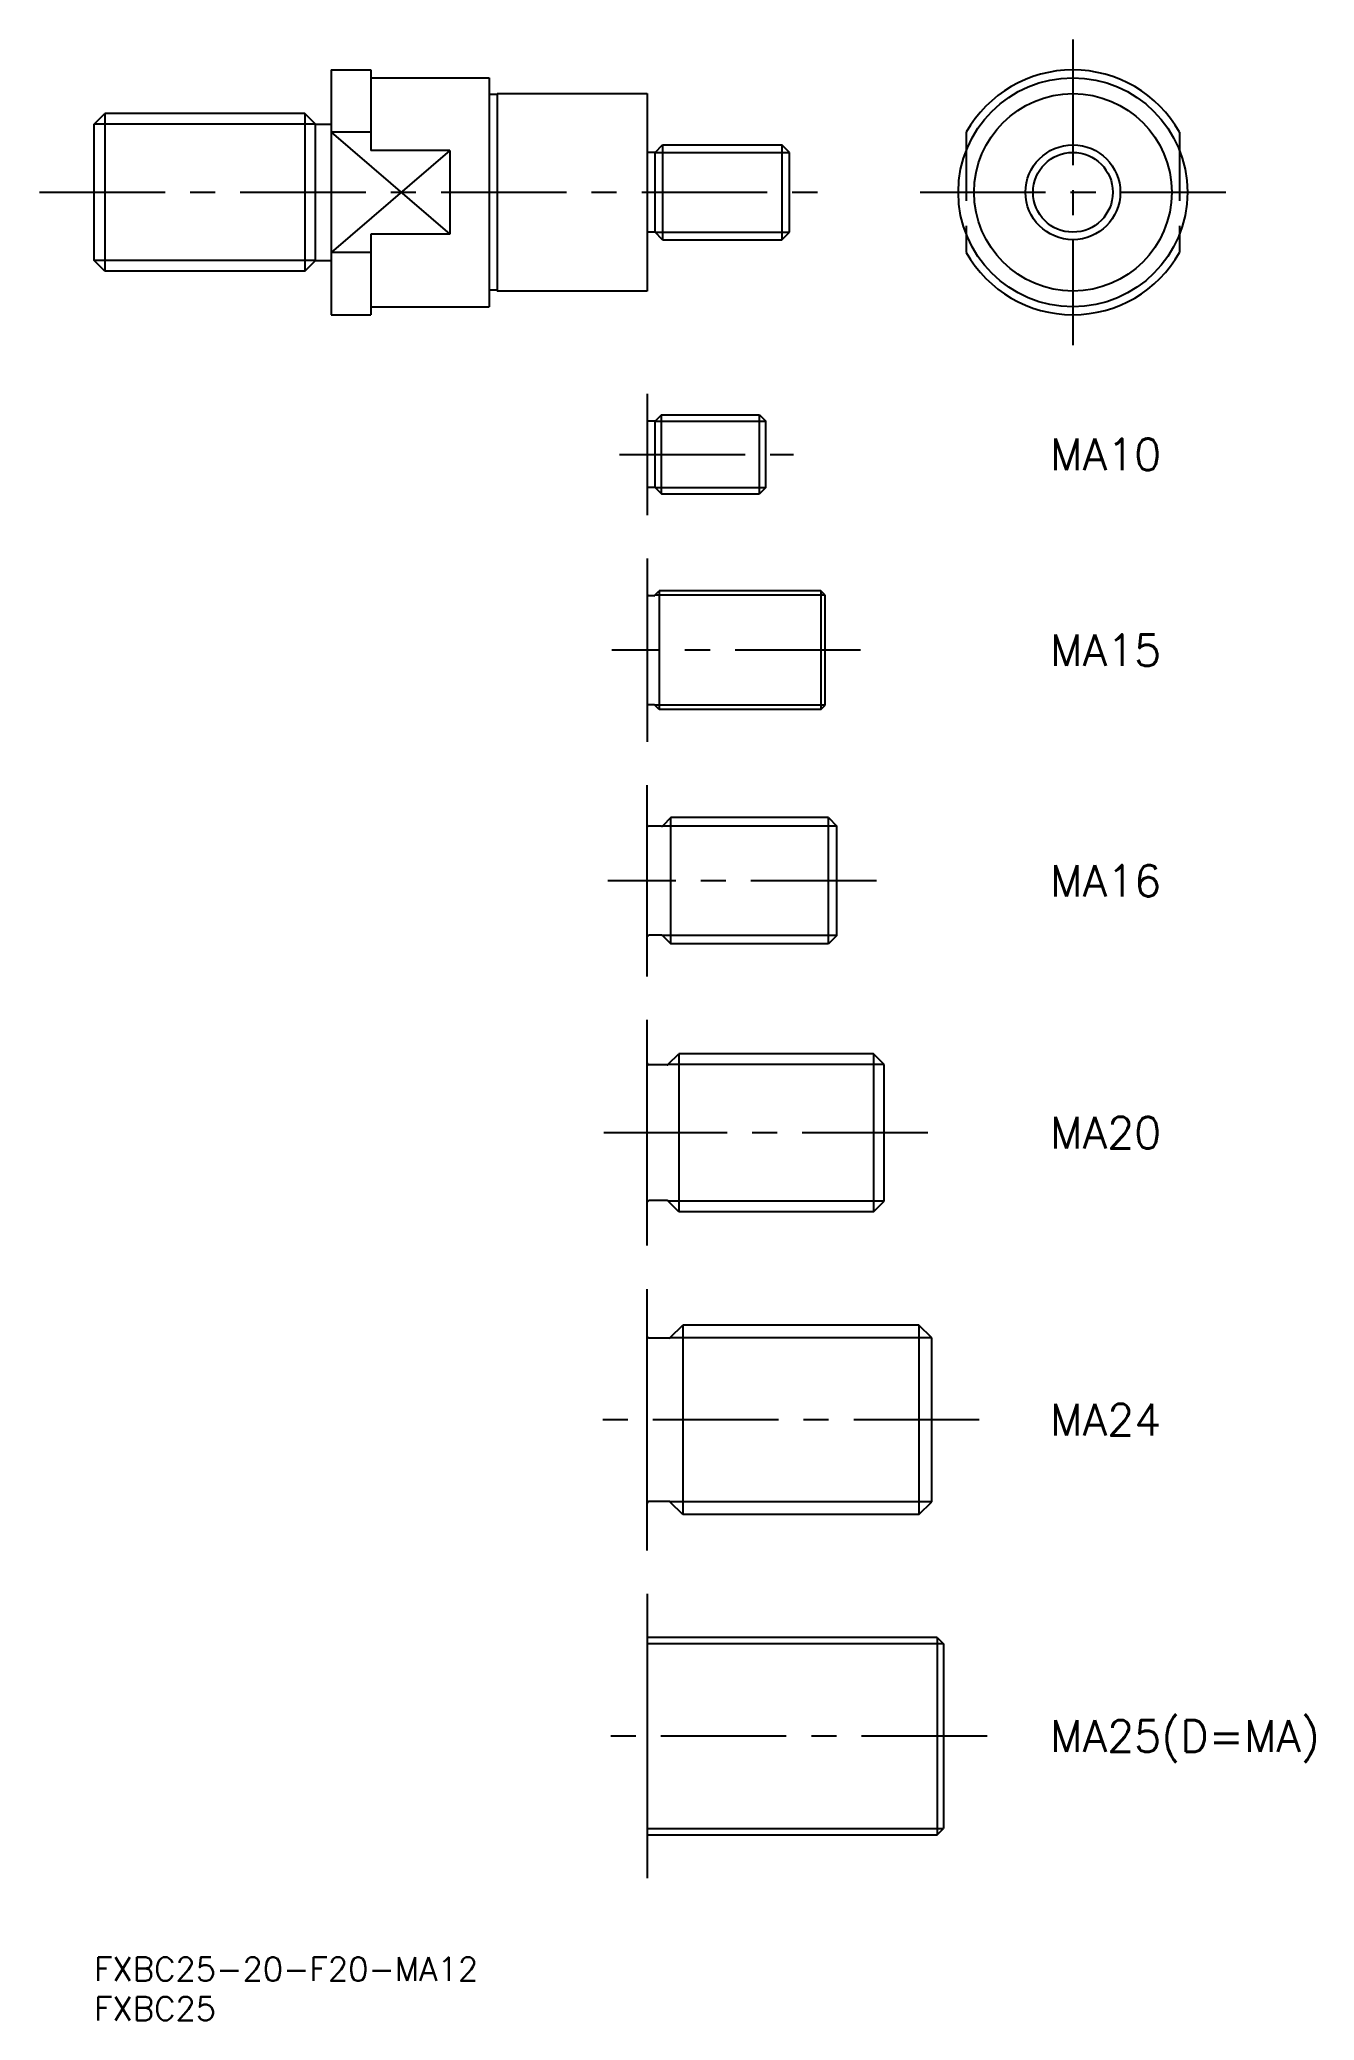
# Model space of a CAD drawing. Extents: x -7 to 154, y -8 to 243.
import ezdxf

# ---------------------------------------------------------------- set-up
doc = ezdxf.new("R2010")
doc.units = 0
doc.header["$LTSCALE"] = 0.5
doc.linetypes.add('CENTER', pattern=[50.8, 31.75, -6.35, 6.35, -6.35])
doc.linetypes.add('DASHED', pattern=[19.05, 12.7, -6.35])
for name, color, linetype in [('MSM_CENTER', 1, 'CENTER'), ('MSM_CONTINUOUS', 7, 'CONTINUOUS'), ('MSM_DASHED', 4, 'DASHED'), ('MSM_NARROW', 5, 'CONTINUOUS'), ('MSM_PART_NUMBER', 7, 'CONTINUOUS')]:
    doc.layers.add(name, color=color, linetype=linetype)
doc.styles.get("Standard").update_dxf_attribs({"font": 'txt.shx', "height": 3, "bigfont": 'bigfont.shx'})

# ---------------------------------------------------------------- blocks, each defined once
blk = doc.blocks.new('*U4')
at = {"layer": 'MSM_PART_NUMBER'}
blk.add_text('FXBC25-20-F20-MA12', height=3, dxfattribs=at).set_placement((0, -3))
blk = doc.blocks.new('*U5')
at = {"layer": 'MSM_PART_NUMBER'}
blk.add_text('FXBC25', height=3, dxfattribs=at).set_placement((0, -8))
blk = doc.blocks.new('*U6')
at = {"layer": 'MSM_PART_NUMBER'}
blk.add_text('MA10', height=4, dxfattribs=at).set_placement((121, 188.288))
blk = doc.blocks.new('*U7')
at = {"layer": 'MSM_PART_NUMBER'}
blk.add_text('MA15', height=4, dxfattribs=at).set_placement((121, 163.5))
blk = doc.blocks.new('*U8')
at = {"layer": 'MSM_PART_NUMBER'}
blk.add_text('MA16', height=4, dxfattribs=at).set_placement((121, 134.3))
blk = doc.blocks.new('*U9')
at = {"layer": 'MSM_PART_NUMBER'}
blk.add_text('MA20', height=4, dxfattribs=at).set_placement((121, 102.4))
blk = doc.blocks.new('*U10')
at = {"layer": 'MSM_PART_NUMBER'}
blk.add_text('MA24', height=4, dxfattribs=at).set_placement((121, 66.05))
blk = doc.blocks.new('*U11')
at = {"layer": 'MSM_PART_NUMBER'}
blk.add_text('MA25(D=MA)', height=4, dxfattribs=at).set_placement((121, 26))

msp = doc.modelspace()

# ---------------------------------------------------------------- linework, layer by layer
at = {"layer": 'MSM_CENTER'}
for p, q in [((123.87, 242.81), (123.87, 204.14)), ((-6.9, 223.48), (94.53, 223.48)), ((104.53, 223.48), (143.21, 223.48)), ((66.5, 190.29), (88.5, 190.29)), ((97, 165.5), (65.5, 165.5)), ((99, 136.3), (65, 136.3)), ((105.5, 104.4), (64.5, 104.4)), ((112, 68.05), (64, 68.05)), ((113, 28), (64.5, 28))]:
    msp.add_line(p, q, dxfattribs=at)
at = {"layer": 'MSM_CONTINUOUS'}
for p, q in [((30, 238.98), (30, 207.98)), ((30, 238.98), (35, 238.98)), ((35, 238.98), (35, 228.77)), ((35, 237.98), (50, 237.98)), ((50, 237.98), (50, 208.98)), ((51, 235.88), (50, 235.88)), ((51, 235.98), (70, 235.98)), ((51, 235.98), (51, 210.98)), ((70, 235.98), (70, 210.98)), ((0, 232.12), (1.35, 233.48)), ((26.65, 233.48), (1.35, 233.48)), ((1.35, 233.48), (1.35, 213.48)), ((28, 232.12), (26.65, 233.48)), ((26.65, 233.48), (26.65, 213.48)), ((0, 214.83), (0, 232.12)), ((28, 214.83), (28, 232.12)), ((28, 232.12), (30, 232.12)), ((35, 231.09), (30, 231.09)), ((110.37, 231.09), (110.37, 228.77)), ((137.37, 231.09), (137.37, 228.77)), ((45, 228.77), (35, 228.77)), ((45, 228.77), (45, 218.18)), ((71, 228.53), (70, 228.53)), ((71, 228.53), (71.95, 229.48)), ((71, 218.42), (71, 228.53)), ((71.95, 229.48), (87.05, 229.48)), ((71.95, 229.48), (71.95, 217.48)), ((88, 228.53), (87.05, 229.48)), ((87.05, 229.48), (87.05, 217.48)), ((88, 218.42), (88, 228.53)), ((71, 218.42), (70, 218.42)), ((71.95, 217.48), (71, 218.42)), ((87.05, 217.48), (88, 218.42)), ((35, 215.86), (30, 215.86)), ((35, 218.18), (35, 207.98)), ((45, 218.18), (35, 218.18)), ((71.95, 217.48), (87.05, 217.48)), ((110.37, 218.18), (110.37, 215.86)), ((137.37, 218.18), (137.37, 215.86)), ((1.35, 213.48), (0, 214.83)), ((26.65, 213.48), (1.35, 213.48)), ((26.65, 213.48), (28, 214.83)), ((28, 214.83), (30, 214.83)), ((51, 211.08), (50, 211.08)), ((70, 210.98), (51, 210.98)), ((35, 208.98), (50, 208.98)), ((30, 207.98), (35, 207.98)), ((70, 197.98), (70, 182.6)), ((71, 194.48), (70, 194.48)), ((71.81, 195.29), (71, 194.48)), ((71, 186.1), (71, 194.48)), ((71.81, 195.29), (84.19, 195.29)), ((71.81, 185.29), (71.81, 195.29)), ((84.19, 185.29), (84.19, 195.29)), ((84.19, 195.29), (85, 194.48)), ((85, 186.1), (85, 194.48)), ((71, 186.1), (70, 186.1)), ((71, 186.1), (71.81, 185.29)), ((85, 186.1), (84.19, 185.29)), ((71.81, 185.29), (84.19, 185.29)), ((70, 177.1), (70, 153.9)), ((70.82, 172.4), (70.2, 172.4)), ((70.96, 172.46), (71.5, 173)), ((91.96, 173), (71.5, 173)), ((71.5, 173), (71.5, 158)), ((92.5, 172.46), (91.96, 173)), ((91.96, 173), (91.96, 158)), ((92.5, 158.54), (92.5, 172.46)), ((70.82, 158.6), (70.2, 158.6)), ((71.5, 158), (70.96, 158.54)), ((91.96, 158), (92.5, 158.54)), ((91.96, 158), (71.5, 158)), ((70, 124.2), (70, 148.4)), ((71.82, 143.2), (70.2, 143.2)), ((73, 144.3), (71.96, 143.26)), ((92.92, 144.3), (73, 144.3)), ((73, 128.3), (73, 144.3)), ((92.92, 128.3), (92.92, 144.3)), ((92.92, 144.3), (94, 143.22)), ((94, 129.38), (94, 143.22)), ((71.82, 129.4), (70.2, 129.4)), ((71.96, 129.34), (73, 128.3)), ((92.92, 128.3), (73, 128.3)), ((94, 129.38), (92.92, 128.3)), ((70, 90.1), (70, 118.7)), ((72.52, 113), (70.2, 113)), ((72.66, 113.06), (74, 114.4)), ((98.65, 114.4), (74, 114.4)), ((74, 114.4), (74, 94.4)), ((100, 113.05), (98.65, 114.4)), ((98.65, 114.4), (98.65, 94.4)), ((100, 95.75), (100, 113.05)), ((72.52, 95.8), (70.2, 95.8)), ((74, 94.4), (72.66, 95.74)), ((98.65, 94.4), (100, 95.75)), ((98.65, 94.4), (74, 94.4)), ((70, 51.5), (70, 84.6)), ((72.77, 78.4), (70.2, 78.4)), ((72.91, 78.46), (74.5, 80.05)), ((104.38, 80.05), (74.5, 80.05)), ((74.5, 80.05), (74.5, 56.05)), ((106, 78.43), (104.38, 80.05)), ((104.38, 80.05), (104.38, 56.05)), ((106, 57.67), (106, 78.43)), ((72.77, 57.7), (70.2, 57.7)), ((74.5, 56.05), (72.91, 57.64)), ((104.38, 56.05), (74.5, 56.05)), ((104.38, 56.05), (106, 57.67)), ((70, 46), (70, 10)), ((106.69, 40.5), (70, 40.5)), ((106.69, 40.5), (107.5, 39.69)), ((106.69, 40.5), (106.69, 15.5)), ((107.5, 39.69), (107.5, 16.31)), ((70, 15.5), (106.69, 15.5)), ((106.69, 15.5), (107.5, 16.31))]:
    msp.add_line(p, q, dxfattribs=at)
for radius in [14.5, 12.5, 6]:
    msp.add_circle((123.87, 223.48), radius, dxfattribs=at)
for centre, radius, start, end in [((123.87, 223.48), 15.5, 29.4287, 150.5713), ((123.87, 223.48), 15.5, 209.4287, 330.5713), ((70.2, 172.6), 0.2, 180, 270), ((70.82, 172.6), 0.2, 270, 315), ((70.2, 158.4), 0.2, 90, 180), ((70.82, 158.4), 0.2, 45, 90), ((70.2, 143.4), 0.2, 180, 270), ((71.82, 143.4), 0.2, 270, 315), ((70.2, 129.2), 0.2, 90, 180), ((71.82, 129.2), 0.2, 45, 90), ((70.2, 113.2), 0.2, 180, 270), ((72.52, 113.2), 0.2, 270, 315), ((70.2, 95.6), 0.2, 90, 180), ((72.52, 95.6), 0.2, 45, 90), ((70.2, 78.6), 0.2, 180, 270), ((72.77, 78.6), 0.2, 270, 315), ((70.2, 57.5), 0.2, 90, 180), ((72.77, 57.5), 0.2, 45, 90)]:
    msp.add_arc(centre, radius, start, end, dxfattribs=at)
at = {"layer": 'MSM_DASHED'}
for p, q in [((110.37, 228.77), (110.37, 218.18)), ((137.37, 228.77), (137.37, 218.18))]:
    msp.add_line(p, q, dxfattribs=at)
at = {"layer": 'MSM_NARROW'}
for p, q in [((28, 232.12), (0, 232.12)), ((30, 231.09), (45, 218.18)), ((45, 228.77), (30, 215.86)), ((71, 228.53), (88, 228.53)), ((71, 218.42), (88, 218.42)), ((28, 214.83), (0, 214.83)), ((71, 194.48), (85, 194.48)), ((71, 186.1), (85, 186.1)), ((92.5, 172.46), (70.96, 172.46)), ((92.5, 158.54), (70.96, 158.54)), ((94, 143.22), (71.9, 143.22)), ((94, 129.38), (71.9, 129.38)), ((100, 113.05), (72.65, 113.05)), ((100, 95.75), (72.65, 95.75)), ((106, 78.43), (72.87, 78.43)), ((106, 57.67), (72.87, 57.67)), ((107.5, 39.69), (70, 39.69)), ((70, 16.31), (107.5, 16.31))]:
    msp.add_line(p, q, dxfattribs=at)
msp.add_circle((123.87, 223.48), 5.05, dxfattribs=at)

# ---------------------------------------------------------------- block references
at = {"layer": 'MSM_CONTINUOUS'}
for name in ['*U6', '*U7', '*U8', '*U9', '*U10', '*U11', '*U4', '*U5']:
    msp.add_blockref(name, (0, 0), dxfattribs=at)

doc.saveas('drawing.dxf')
